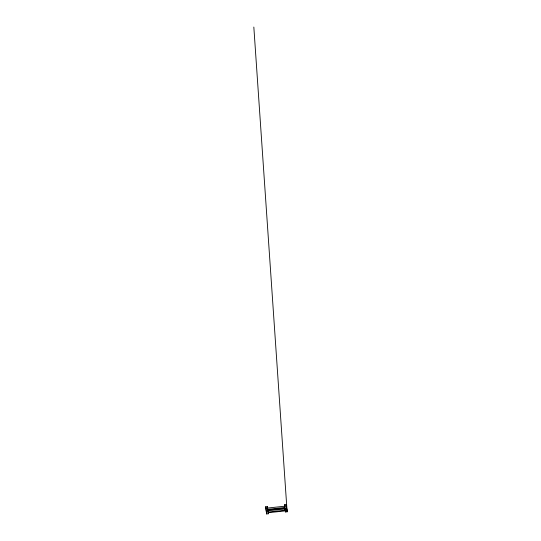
<?xml version="1.0" encoding="UTF-8"?>
<svg xmlns="http://www.w3.org/2000/svg" width="541" height="541" viewBox="0 0 541 541"><rect width="100%" height="100%" fill="white"/><g stroke="black" fill="none" stroke-linecap="round" stroke-linejoin="round"><path stroke-width="0.81" d="M268.241 512.489L268.329 513.774L266.666 513.95L265.645 506.789L267.308 506.613L268.011 511.022M284.796 507.519L284.708 506.227L267.538 508.04L267.626 509.324L284.796 507.519L284.485 504.807L286.148 504.638L287.17 511.793L285.506 511.969L285.337 510.9L268.16 512.706M265.732 508.073L267.396 507.904L268.329 513.774M284.573 506.099L286.236 505.923L287.17 511.793M267.727 509.974L284.904 508.168L285.229 510.244L268.059 512.05L267.971 510.765L285.141 508.959L285.229 510.244M284.485 504.807L284.816 506.883M284.924 507.58L285.249 509.615M265.645 506.789L266.666 513.95M253.83 27.05L287.115 511.637M286.148 504.638L286.236 505.923M285.418 510.684L285.506 511.969M267.308 506.613L267.396 507.904"/></g></svg>
